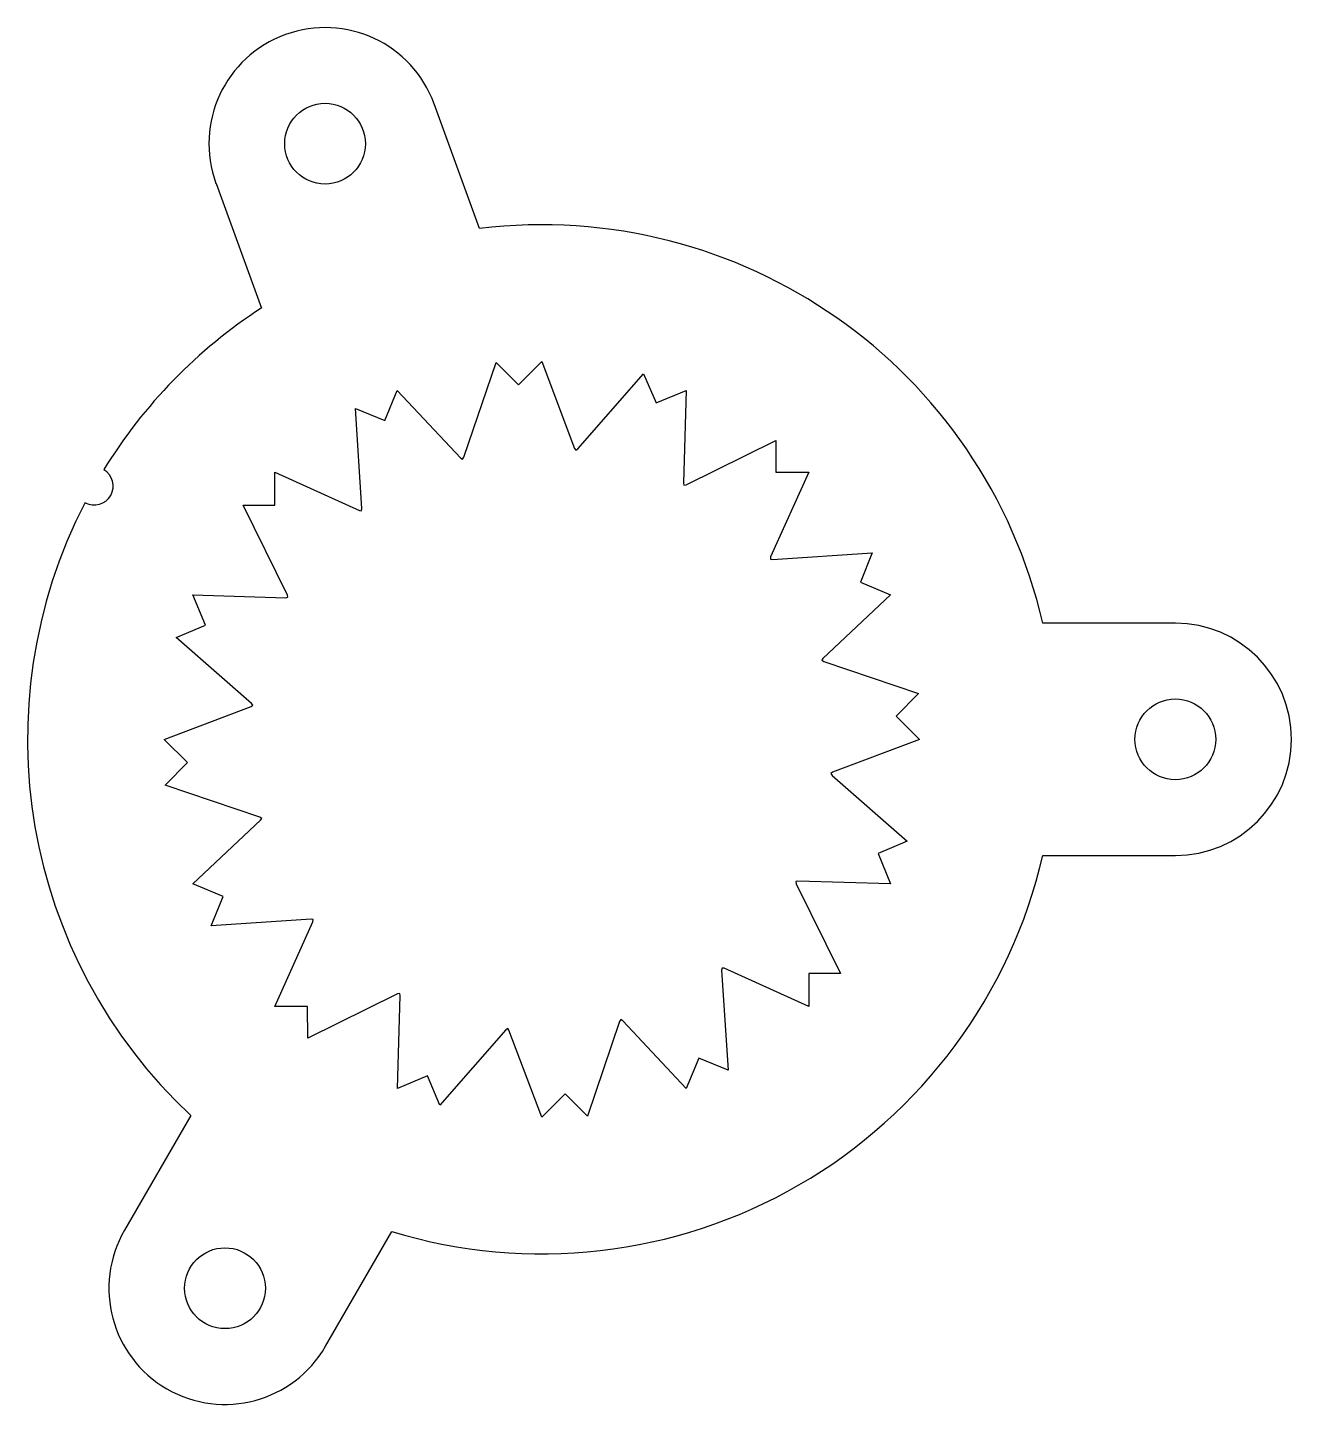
# Model space of a CAD drawing. Header units: millimetres. Extents: x -41 to 59, y -53 to 56.
import ezdxf

# ---------------------------------------------------------------- set-up
doc = ezdxf.new("R2010")
doc.units = ezdxf.units.MM

msp = doc.modelspace()

# ---------------------------------------------------------------- linework, layer by layer
for p, q in [((-4.93, 40.45), (-8.52, 50.32)), ((-25.81, 44.03), (-22.22, 34.15)), ((-6.17, 22.34), (-3.62, 29.85)), ((-3.62, 29.85), (-1.84, 28.08)), ((-1.84, 28.08), (0, 29.92)), ((0, 29.92), (2.6, 23.03)), ((2.85, 23), (8.07, 28.96)), ((8.07, 28.96), (9.05, 26.64)), ((-12.44, 25.24), (-11.45, 27.64)), ((-11.45, 27.64), (-6.41, 22.28)), ((9.05, 26.64), (11.44, 27.64)), ((11.44, 27.64), (11.22, 20.28)), ((-14.77, 26.19), (-12.44, 25.24)), ((-14.25, 18.28), (-14.77, 26.19)), ((2.6, 23.03), (2.7, 22.9)), ((2.7, 22.9), (2.85, 23)), ((11.43, 20.16), (18.54, 23.67)), ((18.54, 23.67), (18.55, 21.15)), ((-6.41, 22.28), (-6.27, 22.19)), ((-6.27, 22.19), (-6.17, 22.34)), ((-21.16, 21.15), (-14.45, 18.13)), ((-21.15, 18.55), (-21.16, 21.15)), ((21.15, 21.16), (18.13, 14.45)), ((18.55, 21.15), (21.15, 21.16)), ((11.22, 20.28), (11.26, 20.13)), ((11.26, 20.13), (11.43, 20.16)), ((-23.67, 18.54), (-21.15, 18.55)), ((-20.16, 11.43), (-23.67, 18.54)), ((-14.45, 18.13), (-14.28, 18.11)), ((-14.28, 18.11), (-14.25, 18.28)), ((18.13, 14.45), (18.11, 14.28)), ((18.11, 14.28), (18.28, 14.25)), ((18.28, 14.25), (26.19, 14.77)), ((26.19, 14.77), (25.24, 12.44)), ((25.24, 12.44), (27.64, 11.45)), ((-27.64, 11.44), (-20.28, 11.22)), ((-26.64, 9.05), (-27.64, 11.44)), ((-20.28, 11.22), (-20.13, 11.26)), ((-20.13, 11.26), (-20.16, 11.43)), ((27.64, 11.45), (22.28, 6.41)), ((-28.96, 8.07), (-26.64, 9.05)), ((50.2, 9.2), (39.69, 9.2)), ((-23, 2.85), (-28.96, 8.07)), ((22.28, 6.41), (22.19, 6.27)), ((22.19, 6.27), (22.34, 6.17)), ((22.34, 6.17), (29.85, 3.62)), ((29.85, 3.62), (28.08, 1.84)), ((-29.92, 0), (-23.03, 2.6)), ((-23.03, 2.6), (-22.9, 2.7)), ((-22.9, 2.7), (-23, 2.85)), ((28.08, 1.84), (29.92, 0)), ((29.92, 0), (23.03, -2.6)), ((-28.08, -1.84), (-29.92, 0)), ((-29.85, -3.62), (-28.08, -1.84)), ((23.03, -2.6), (22.9, -2.7)), ((22.9, -2.7), (23, -2.85)), ((23, -2.85), (28.96, -8.07)), ((-22.34, -6.17), (-29.85, -3.62)), ((-27.64, -11.45), (-22.28, -6.41)), ((-22.19, -6.27), (-22.34, -6.17)), ((-22.28, -6.41), (-22.19, -6.27)), ((28.96, -8.07), (26.64, -9.05)), ((26.64, -9.05), (27.64, -11.44)), ((39.69, -9.2), (50.2, -9.2)), ((-25.24, -12.44), (-27.64, -11.45)), ((20.28, -11.22), (20.13, -11.26)), ((20.13, -11.26), (20.16, -11.43)), ((20.16, -11.43), (23.67, -18.54)), ((27.64, -11.44), (20.28, -11.22)), ((-26.19, -14.77), (-25.24, -12.44)), ((-18.28, -14.25), (-26.19, -14.77)), ((-21.15, -21.16), (-18.13, -14.45)), ((-18.11, -14.28), (-18.28, -14.25)), ((-18.13, -14.45), (-18.11, -14.28)), ((14.28, -18.11), (14.25, -18.28)), ((14.25, -18.28), (14.77, -26.19)), ((14.45, -18.13), (14.28, -18.11)), ((21.16, -21.15), (14.45, -18.13)), ((23.67, -18.54), (21.15, -18.55)), ((21.15, -18.55), (21.16, -21.15)), ((-11.43, -20.16), (-18.54, -23.67)), ((-11.44, -27.64), (-11.22, -20.28)), ((-11.26, -20.13), (-11.43, -20.16)), ((-11.22, -20.28), (-11.26, -20.13)), ((-18.55, -21.15), (-21.15, -21.16)), ((-18.54, -23.67), (-18.55, -21.15)), ((6.17, -22.34), (3.62, -29.85)), ((6.27, -22.19), (6.17, -22.34)), ((6.41, -22.28), (6.27, -22.19)), ((11.45, -27.64), (6.41, -22.28)), ((-2.85, -23), (-8.07, -28.96)), ((-2.7, -22.9), (-2.85, -23)), ((-2.6, -23.03), (-2.7, -22.9)), ((0, -29.92), (-2.6, -23.03)), ((12.44, -25.24), (11.45, -27.64)), ((14.77, -26.19), (12.44, -25.24)), ((-9.05, -26.64), (-11.44, -27.64)), ((-8.07, -28.96), (-9.05, -26.64)), ((1.84, -28.08), (0, -29.92)), ((3.62, -29.85), (1.84, -28.08)), ((-27.81, -29.78), (-33.07, -38.87)), ((-17.13, -48.07), (-11.88, -38.98))]:
    msp.add_line(p, q)
for centre in [(-17.17, 47.17), (50.2, 0), (-25.1, -43.47)]:
    msp.add_circle(centre, 3.2)
for centre, radius, start, end in [((-17.17, 47.17), 9.2, 20, 200), ((0, 0), 40.75, 13.0492, 96.9508), ((0, 0), 40.75, 123.0492, 148.3906), ((-35.46, 20.06), 1.5, 241.5547, 419.4453), ((0, 0), 40.75, 152.6094, 226.9508), ((50.2, 0), 9.2, -90, 90), ((0, 0), 40.75, 253.0492, 346.9508), ((-25.1, -43.47), 9.2, 150, 330)]:
    msp.add_arc(centre, radius, start, end)

doc.saveas('drawing.dxf')
